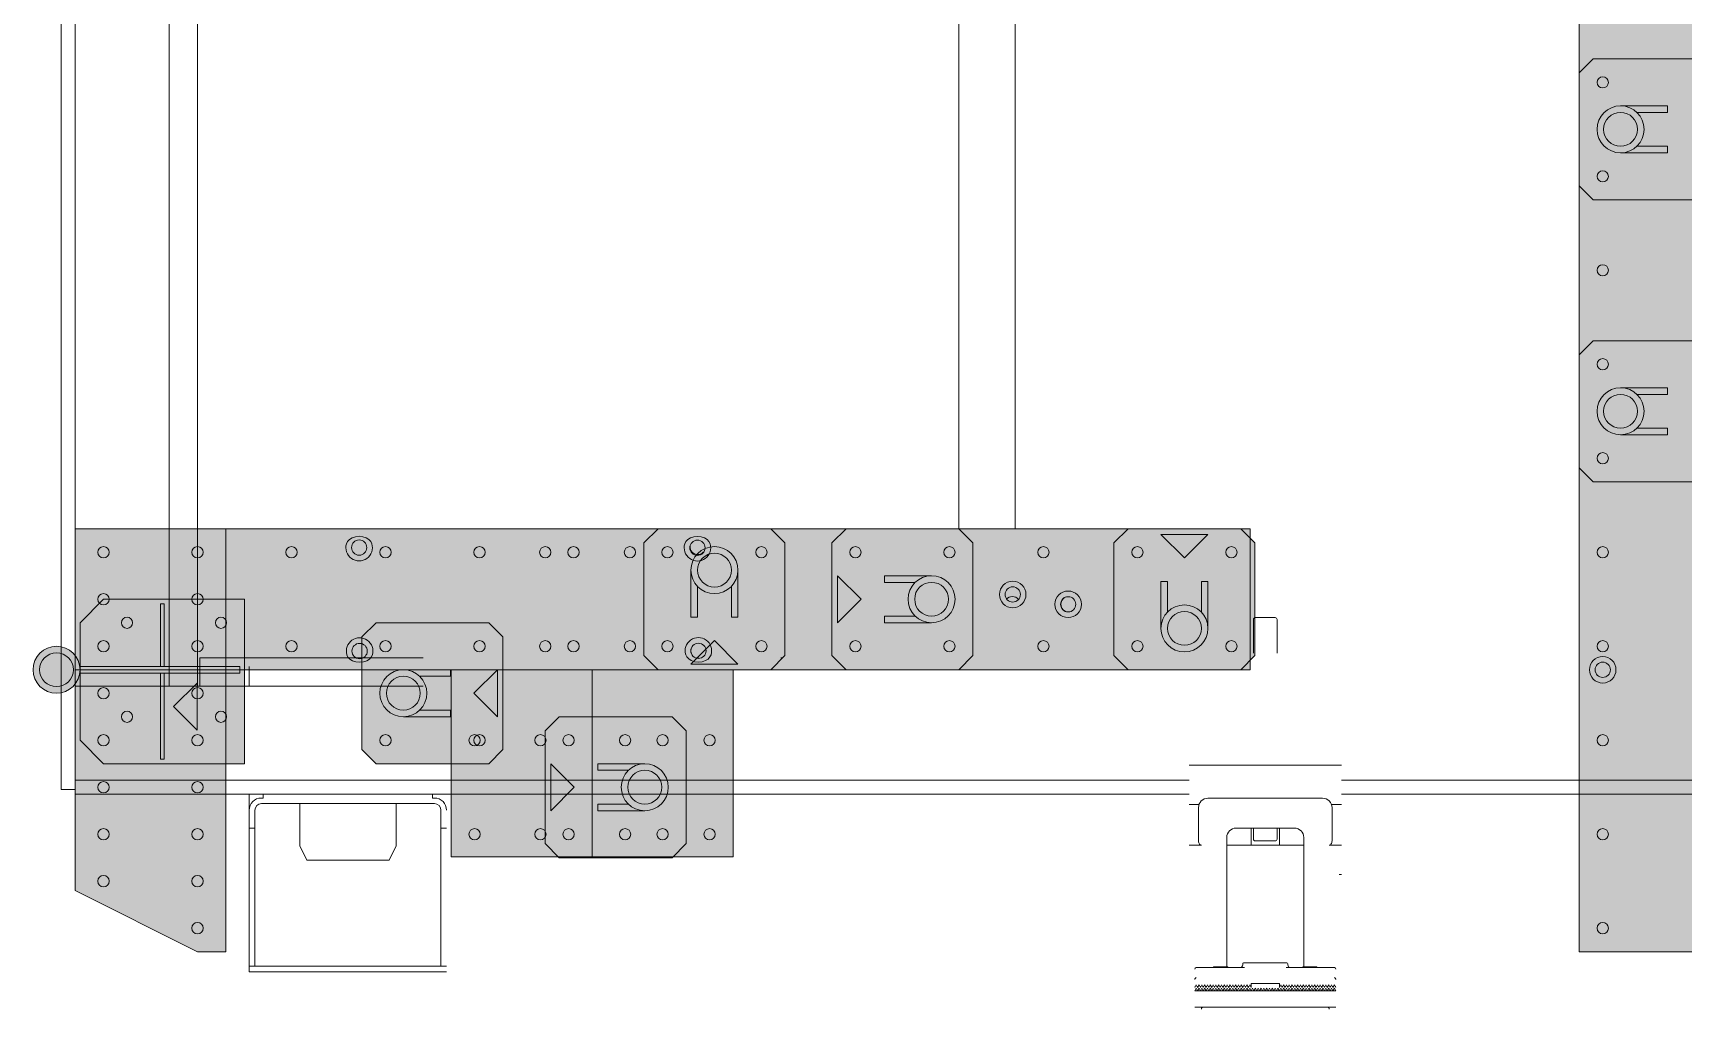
# Model space of a CAD drawing. Header units: metres. Extents: x -13933 to 152404, y -7861 to 21912.
# Drawn here: x 1040.7 to 1216.2, y 3675.3 to 3779.2 of the extents above; entities that cross this region are included whole.
import ezdxf

# ---------------------------------------------------------------- set-up
doc = ezdxf.new("R2010")
doc.units = ezdxf.units.M
doc.header["$LTSCALE"] = 100
doc.header["$MEASUREMENT"] = 0
doc.layers.get('0').update_dxf_attribs({"color": 9, "lineweight": 9})

# ---------------------------------------------------------------- blocks, each defined once
blk = doc.blocks.new('A$C2D9C61D8')
for points in [[(1500.000030143419, 1795.00001822412), (50.00003014341929, 1795.00001822412), (50.00003014341929, 1645.000018223887), (1500.000030143419, 1645.000018223887)], [(700.0000301434192, 1660.000018223887), (700.0000301434192, 1780.00001822412), (685.0000301434193, 1795.00001822412), (565.000030143361, 1795.00001822412), (550.0000301434194, 1780.00001822412), (550.0000301434194, 1660.000018223887), (565.000030143361, 1645.000018223887), (685.0000301434193, 1645.000018223887)], [(850.0000301433029, 1660.000018223887), (850.0000301433029, 1780.00001822412), (865.0000301433611, 1795.00001822412), (985.0000301433611, 1795.00001822412), (1000.000030143303, 1780.00001822412), (1000.000030143303, 1660.000018223887), (985.0000301433611, 1645.000018223887), (865.0000301433611, 1645.000018223887)], [(1185.000030143361, 1150.000018223654), (1065.000030143303, 1150.000018223654), (1050.000030143361, 1165.000018223887), (1050.000030143361, 1285.000018223887), (1065.000030143361, 1300.000018223887), (1185.000030143361, 1300.000018223887), (1200.000030143361, 1285.000018223887), (1200.000030143361, 1165.000018223887)], [(1050.000030143361, 44.85001822398043), (1050.000030143361, 1294.85001822398), (1200.000030143361, 1294.85001822398), (1200.000030143361, 44.85001822398043)], [(1200.000030143361, 985.0000182238872), (1200.000030143361, 865.0000182238872), (1185.000030143361, 850.0000182238872), (1065.000030143303, 850.0000182238872), (1050.000030143361, 865.0000182238872), (1050.000030143361, 985.0000182238872), (1065.000030143303, 1000.000018223887), (1185.000030143361, 1000.000018223887)], [(1065.000030143361, 800.0000182236544), (1185.000030143419, 800.0000182236544), (1200.000030143361, 785.0000182236544), (1200.000030143361, 665.0000182236545), (1185.000030143361, 650.0000182236544), (1065.000030143361, 650.0000182236544), (1050.000030143361, 665.0000182236545), (1050.000030143361, 785.0000182236544)], [(1400.000030143419, 679.8500182237476), (1400.000030143419, 559.8500182237476), (1385.000030143361, 544.8500182237475), (1265.000030143361, 544.8500182237475), (1250.000030143419, 559.8500182237476), (1250.000030143419, 679.8500182237476), (1265.000030143361, 694.8500182237476), (1385.000030143361, 694.8500182237476)], [(1150.000030143303, 365.0000182238873), (1150.000030143303, 485.0000182241201), (1165.000030143303, 500.0000182241201), (1285.000030143361, 500.0000182241201), (1300.000030143303, 485.0000182241201), (1300.000030143303, 365.0000182238873), (1285.000030143361, 350.0000182238873), (1165.000030143303, 350.0000182238873)], [(1050.000030143361, 205.150018224027), (1500.000030143419, 205.150018224027), (1500.000030143419, 175.0000182241201), (1434.925030143407, 44.85001822398043), (1050.000030143361, 44.85001822398043)]]:
    blk.add_hatch(color=256).paths.add_polyline_path(points)
h = blk.add_hatch(color=256)
h.paths.add_polyline_path([(1399.250030143361, 444.8500182237475), (1399.250030143361, 594.8500182239804), (1200.000030143361, 594.8500182239804), (1200.000030143361, 444.8500182237475)])
h.paths.add_polyline_path([(1399.250030143361, 594.8500182239804), (1399.250030143361, 744.8500182237476), (1200.000030143361, 744.8500182237476), (1200.000030143361, 594.8500182239804)])
h = blk.add_hatch(color=256)
h.paths.add_polyline_path([(1125.000030143361, 75.00001822388731), (1125.000030143361, 225.0000182241201), (1300.000030143303, 225.0000182241201), (1300.000030143303, 75.00001822388731), (1275.000030143361, 50.00001822388731), (1150.000030143303, 50.00001822388731)])
edge = h.paths.add_edge_path()
edge.add_arc((1200.000030143361, 25.00001822388731), 25, -270, 90, ccw=False)
for p, q in [((600.0000301434193, 1689.000018223887), (600.0000301434193, 1739.000018223887)), ((600.0000301434193, 1739.000018223887), (607.000030143361, 1739.000018223887)), ((607.000030143361, 1739.000018223887), (607.000030143361, 1706.349369796924)), ((650.000030143361, 1739.000018223887), (643.0000301434193, 1739.000018223887)), ((643.0000301434193, 1739.000018223887), (643.0000301434193, 1706.349369796924)), ((650.000030143361, 1689.000018223887), (650.000030143361, 1739.000018223887)), ((900.0000301433611, 1689.000018223887), (900.0000301433611, 1739.000018223887)), ((900.0000301433611, 1739.000018223887), (907.0000301433611, 1739.000018223887)), ((907.0000301433611, 1739.000018223887), (907.0000301433611, 1706.349369796924)), ((950.0000301433611, 1739.000018223887), (943.0000301433611, 1739.000018223887)), ((943.0000301433611, 1739.000018223887), (943.0000301433611, 1706.349369796924)), ((950.0000301433611, 1689.000018223887), (950.0000301433611, 1739.000018223887)), ((1200.000030143361, 1294.85001822398), (1050.000030143361, 1294.85001822398)), ((1050.000030143361, 44.85001822398043), (1050.000030143361, 1294.85001822398)), ((1200.000030143361, 44.85001822398043), (1200.000030143361, 1294.85001822398)), ((1081.000030143303, 1225.000018223887), (1056.000030143361, 1250.000018223887)), ((1056.000030143361, 1250.000018223887), (1056.000030143361, 1200.000018223887)), ((1156.000030143303, 1250.000018223887), (1106.000030143303, 1250.000018223887)), ((1106.000030143303, 1250.000018223887), (1106.000030143303, 1243.000018223654)), ((1106.000030143303, 1243.000018223654), (1138.65067857044, 1243.000018223654)), ((1081.000030143303, 1225.000018223887), (1056.000030143361, 1200.000018223887)), ((1106.000030143303, 1200.000018223887), (1106.000030143303, 1207.000018223654)), ((1106.000030143303, 1207.000018223654), (1138.65067857044, 1207.000018223654)), ((1156.000030143303, 1200.000018223887), (1106.000030143303, 1200.000018223887)), ((1100.000030143361, 956.0000182238872), (1100.000030143361, 906.0000182238872)), ((1150.000030143303, 956.0000182238872), (1150.000030143303, 906.0000182238872)), ((1107.000030143303, 906.0000182238872), (1107.000030143303, 938.6506666510833)), ((1143.000030143361, 906.0000182238872), (1143.000030143361, 938.6506666510833)), ((1100.000030143361, 906.0000182238872), (1107.000030143303, 906.0000182238872)), ((1150.000030143303, 906.0000182238872), (1143.000030143361, 906.0000182238872)), ((1125.000030143361, 881.0000182238872), (1100.000030143361, 856.0000182238872)), ((1125.000030143361, 881.0000182238872), (1150.000030143303, 856.0000182238872)), ((1100.000030143361, 856.0000182238872), (1150.000030143303, 856.0000182238872)), ((1094.000030143419, 750.0000182236544), (1144.000030143419, 750.0000182236544)), ((1144.000030143419, 743.0000182238872), (1111.349381716282, 743.0000182238872)), ((1144.000030143419, 750.0000182236544), (1144.000030143419, 743.0000182238872)), ((1169.000030143419, 725.0000182236544), (1194.000030143361, 750.0000182236544)), ((1194.000030143361, 700.0000182236544), (1194.000030143361, 750.0000182236544)), ((1169.000030143419, 725.0000182236544), (1194.000030143361, 700.0000182236544)), ((1144.000030143419, 707.0000182236545), (1111.349381716282, 707.0000182236545)), ((1144.000030143419, 700.0000182236544), (1144.000030143419, 707.0000182236545)), ((1187.500030143361, 705.7498429333791), (1187.500030143361, 708.0500182239338)), ((1094.000030143419, 700.0000182236544), (1144.000030143419, 700.0000182236544)), ((1300.000030143361, 650.8500182237476), (1300.000030143361, 600.8500182237476)), ((1350.000030143361, 650.8500182237476), (1350.000030143361, 600.8500182237476)), ((1307.000030143361, 600.8500182237476), (1307.000030143361, 633.5006666509436)), ((1343.000030143361, 600.8500182237476), (1343.000030143361, 633.5006666509436)), ((1300.000030143361, 600.8500182237476), (1307.000030143361, 600.8500182237476)), ((1350.000030143361, 600.8500182237476), (1343.000030143361, 600.8500182237476)), ((1325.000030143419, 575.8500182237476), (1300.000030143361, 550.8500182237476)), ((1325.000030143419, 575.8500182237476), (1350.000030143361, 550.8500182237476)), ((1300.000030143361, 550.8500182237476), (1350.000030143361, 550.8500182237476)), ((1225.000030143303, 469.0000182238873), (1200.000030143361, 494.0000182238873)), ((1250.000030143303, 494.0000182238873), (1200.000030143361, 494.0000182238873)), ((1225.000030143303, 469.0000182238873), (1250.000030143303, 494.0000182238873)), ((1200.000030143361, 394.0000182238873), (1200.000030143361, 444.0000182238873)), ((1200.000030143361, 444.0000182238873), (1207.000030143361, 444.0000182238873)), ((1207.000030143361, 444.0000182238873), (1207.000030143361, 411.3493697969243)), ((1250.000030143303, 444.0000182238873), (1243.000030143361, 444.0000182238873)), ((1243.000030143361, 444.0000182238873), (1243.000030143361, 411.3493697969243)), ((1250.000030143303, 394.0000182238873), (1250.000030143303, 444.0000182238873)), ((1196.500030143361, 220.0000182241201), (1196.500030143361, 50.00001822388731)), ((1196.500030143361, 220.0000182241201), (1203.500030143361, 220.0000182241201)), ((1203.500030143361, 50.00001822388731), (1203.500030143361, 220.0000182241201)), ((1239.250030143361, 149.5000182238873), (1214.250030143303, 174.5000182238873)), ((1264.250030143303, 174.5000182238873), (1214.250030143303, 174.5000182238873)), ((1239.250030143361, 149.5000182238873), (1264.250030143303, 174.5000182238873)), ((1196.500030143361, 139.5000182238873), (1130.000030143361, 139.5000182238873)), ((1130.000030143361, 135.5000182238873), (1130.000030143361, 139.5000182238873)), ((1196.500030143361, 135.5000182238873), (1130.000030143361, 135.5000182238873)), ((1295.000030143361, 139.5000182238873), (1203.500030143361, 139.5000182238873)), ((1295.000030143361, 135.5000182238873), (1203.500030143361, 135.5000182238873)), ((1295.000030143361, 135.5000182238873), (1295.000030143361, 139.5000182238873)), ((1200.000030143361, 44.85001822398043), (1050.000030143361, 44.85001822398043))]:
    blk.add_line(p, q)
for points in [[(1500.000030143419, 1795.00001822412), (50.00003014341929, 1795.00001822412), (50.00003014341929, 1645.000018223887), (1500.000030143419, 1645.000018223887)], [(700.0000301434192, 1660.000018223887), (700.0000301434192, 1780.00001822412), (685.0000301434193, 1795.00001822412), (565.000030143361, 1795.00001822412), (550.0000301434194, 1780.00001822412), (550.0000301434194, 1660.000018223887), (565.000030143361, 1645.000018223887), (685.0000301434193, 1645.000018223887)], [(850.0000301433029, 1660.000018223887), (850.0000301433029, 1780.00001822412), (865.0000301433611, 1795.00001822412), (985.0000301433611, 1795.00001822412), (1000.000030143303, 1780.00001822412), (1000.000030143303, 1660.000018223887), (985.0000301433611, 1645.000018223887), (865.0000301433611, 1645.000018223887)], [(1185.000030143361, 1150.000018223654), (1065.000030143303, 1150.000018223654), (1050.000030143361, 1165.000018223887), (1050.000030143361, 1285.000018223887), (1065.000030143361, 1300.000018223887), (1185.000030143361, 1300.000018223887), (1200.000030143361, 1285.000018223887), (1200.000030143361, 1165.000018223887)], [(1050.000030143361, 44.85001822398043), (1050.000030143361, 1294.85001822398), (1200.000030143361, 1294.85001822398), (1200.000030143361, 44.85001822398043)], [(1200.000030143361, 985.0000182238872), (1200.000030143361, 865.0000182238872), (1185.000030143361, 850.0000182238872), (1065.000030143303, 850.0000182238872), (1050.000030143361, 865.0000182238872), (1050.000030143361, 985.0000182238872), (1065.000030143303, 1000.000018223887), (1185.000030143361, 1000.000018223887)], [(1065.000030143361, 800.0000182236544), (1185.000030143419, 800.0000182236544), (1200.000030143361, 785.0000182236544), (1200.000030143361, 665.0000182236545), (1185.000030143361, 650.0000182236544), (1065.000030143361, 650.0000182236544), (1050.000030143361, 665.0000182236545), (1050.000030143361, 785.0000182236544)], [(1399.250030143361, 594.8500182239804), (1399.250030143361, 744.8500182237476), (1200.000030143361, 744.8500182237476), (1200.000030143361, 594.8500182239804)], [(1400.000030143419, 679.8500182237476), (1400.000030143419, 559.8500182237476), (1385.000030143361, 544.8500182237475), (1265.000030143361, 544.8500182237475), (1250.000030143419, 559.8500182237476), (1250.000030143419, 679.8500182237476), (1265.000030143361, 694.8500182237476), (1385.000030143361, 694.8500182237476)], [(1399.250030143361, 444.8500182237475), (1399.250030143361, 594.8500182239804), (1200.000030143361, 594.8500182239804), (1200.000030143361, 444.8500182237475)], [(1150.000030143303, 365.0000182238873), (1150.000030143303, 485.0000182241201), (1165.000030143303, 500.0000182241201), (1285.000030143361, 500.0000182241201), (1300.000030143303, 485.0000182241201), (1300.000030143303, 365.0000182238873), (1285.000030143361, 350.0000182238873), (1165.000030143303, 350.0000182238873)], [(1125.000030143361, 75.00001822388731), (1125.000030143361, 225.0000182241201), (1300.000030143303, 225.0000182241201), (1300.000030143303, 75.00001822388731), (1275.000030143361, 50.00001822388731), (1150.000030143303, 50.00001822388731)], [(1050.000030143361, 205.150018224027), (1500.000030143419, 205.150018224027), (1500.000030143419, 175.0000182241201), (1434.925030143407, 44.85001822398043), (1050.000030143361, 44.85001822398043)]]:
    blk.add_lwpolyline(points, close=True)
for points in [[(1066.000030143361, 720.3861453554127), (1063.594194859674, 719.1789711937307), (1061.472264089912, 717.1612854893318), (1059.74527492153, 714.374396586325), (1058.576939467049, 710.9206170593387), (1058.13920028269, 706.9000182240269)], [(1191.924672176479, 707.9000182240269), (1191.496725927514, 711.8781331218778), (1190.314999382303, 715.3857532890979), (1188.578288218588, 718.1835859781131), (1186.429078487912, 720.215956924716), (1184.000030143361, 721.4168826900423)], [(1058.13920028269, 706.9000182240269), (1058.560901512916, 702.9521937612443), (1059.727584044041, 699.4634385348762), (1061.447329535091, 696.6697204974478), (1063.574913004762, 694.6348047505597), (1066.000030143361, 693.4138910926413)], [(1184.000030143361, 694.383153757546), (1186.413771870721, 695.5733266216703), (1188.552859895863, 697.5851617245934), (1190.29620210611, 700.3744450772646), (1191.480264769576, 703.847764285514), (1191.924672176479, 707.9000182240269)], [(1066.000030143361, 360.5468121252489), (1063.552323771117, 359.3554906661157), (1061.395203638938, 357.334753657924), (1059.641957899846, 354.5327216072474), (1058.456053620146, 351.0532439153176), (1058.01182221435, 347.0000182241201)], [(1192.051558607956, 347.5000182238873), (1191.616568066587, 351.5134586940985), (1190.41633149836, 355.0469672603067), (1188.653502137633, 357.8582359491847), (1186.468850790348, 359.8926467858255), (1184.000030143361, 361.0759390031453)], [(1058.01182221435, 347.0000182241201), (1058.44047666993, 343.0169588609133), (1059.62552051217, 339.5021335920318), (1061.371314643358, 336.6946078974288), (1063.534193706058, 334.6572042121552), (1066.000030143361, 333.4532243227586)], [(1184.000030143361, 333.9240974448622), (1186.454604120168, 335.0975857267622), (1188.629214990884, 337.1122655416839), (1190.398897556821, 339.9164379974827), (1191.600547375914, 343.4149520704523), (1192.051558607956, 347.5000182238873)]]:
    blk.add_lwpolyline(points)
for centre, radius in [((625.0000301434193, 1689.000018223887), 25), ((625.0000301434193, 1689.000018223887), 18), ((925.0000301433028, 1689.000018223887), 25), ((925.0000301433028, 1689.000018223887), 18), ((575.000030143361, 1670.000018223887), 6), ((575.000030143361, 1670.000018223887), 6.000000000000003), ((675.0000301434193, 1670.000018223887), 6), ((675.0000301434193, 1670.000018223887), 6.000000000000003), ((775.0000301434192, 1670.000018223887), 6), ((875.0000301433611, 1670.000018223887), 6), ((875.0000301433611, 1670.000018223887), 6.000000000000003), ((975.0000301433611, 1670.000018223887), 6), ((975.0000301433611, 1670.000018223887), 6.000000000000003), ((1075.000030143419, 1670.000018223887), 6), ((1175.000030143419, 1670.000018223887), 6), ((1200.000030143361, 1670.000018223887), 14.125), ((1200.000030143361, 1670.000018223887), 8.125), ((1275.000030143361, 1670.000018223887), 6), ((1375.000030143361, 1670.000018223887), 6), ((1475.000030143419, 1670.000018223887), 6), ((1075.000030143303, 1275.000018223887), 6), ((1075.000030143303, 1275.000018223887), 6), ((1175.000030143361, 1275.000018223887), 6), ((1175.000030143361, 1275.000018223887), 6.000000000000003), ((1156.000030143303, 1225.000018223887), 25), ((1156.000030143303, 1225.000018223887), 18), ((1075.000030143303, 1175.00001822412), 6), ((1075.000030143303, 1175.000018223887), 6), ((1175.000030143361, 1175.00001822412), 6), ((1175.000030143361, 1175.000018223887), 6.000000000000003), ((1130.400030143326, 1101.300018224167), 14.125), ((1130.400030143326, 1101.300018224167), 8.125), ((1075.000030143303, 1075.000018223887), 6), ((1175.000030143361, 1075.000018223887), 6), ((1119.900030143326, 1042.300018224167), 14.125), ((1119.900030143326, 1042.300018224167), 8.125), ((1075.000030143303, 975.0000182238872), 6), ((1075.000030143303, 975.0000182238872), 6.000000000000003), ((1125.000030143361, 956.0000182238872), 25), ((1125.000030143361, 956.0000182238872), 18), ((1175.000030143361, 975.0000182238872), 6), ((1175.000030143361, 975.0000182238872), 6.000000000000003), ((1075.000030143303, 875.0000182241201), 6), ((1075.000030143303, 875.0000182238872), 6), ((1175.000030143361, 875.0000182241201), 6), ((1175.000030143361, 875.0000182238872), 6), ((1075.000030143303, 775.0000182238872), 6), ((1075.000030143419, 775.0000182236544), 6.000000000000003), ((1175.000030143361, 775.0000182238872), 6), ((1175.000030143419, 775.0000182236544), 6), ((1094.000030143419, 725.0000182236544), 25), ((1094.000030143419, 725.0000182236544), 18), ((1275.000030143361, 719.8500182237476), 6), ((1375.000030143361, 719.8500182237476), 6), ((1070.200030143372, 706.9000182240269), 8.125), ((1179.900030143326, 707.9000182240269), 8.125), ((1075.000030143303, 675.0000182238873), 6), ((1075.000030143419, 675.0000182236544), 6.000000000000003), ((1175.000030143361, 675.0000182238873), 6), ((1175.000030143419, 675.0000182236544), 6), ((1275.000030143361, 669.8500182239804), 6), ((1275.000030143361, 669.8500182237475), 6.000000000000003), ((1325.000030143419, 650.8500182237476), 25), ((1325.000030143419, 650.8500182237476), 18), ((1375.000030143361, 669.8500182239804), 6), ((1375.000030143361, 669.8500182237475), 6.000000000000003), ((1075.000030143303, 635.0000182238873), 6), ((1175.000030143361, 635.0000182238873), 6), ((1275.000030143361, 629.8500182239804), 6), ((1375.000030143361, 629.8500182239804), 6), ((1075.000030143303, 575.0000182238873), 6), ((1175.000030143361, 575.0000182238873), 6), ((1275.000030143361, 569.8500182239804), 6), ((1275.000030143361, 569.8500182237475), 6), ((1375.000030143361, 569.8500182239804), 6), ((1375.000030143361, 569.8500182237475), 6), ((1075.000030143303, 545.0000182241201), 6), ((1175.000030143361, 545.0000182241201), 6), ((1275.000030143361, 539.8500182239804), 6), ((1375.000030143361, 539.8500182239804), 6), ((1075.000030143303, 475.0000182241201), 6), ((1175.000030143361, 475.0000182241201), 6), ((1175.000030143361, 475.0000182241201), 6), ((1275.000030143361, 475.0000182241201), 6), ((1275.000030143361, 469.8500182239804), 6), ((1375.000030143361, 469.8500182239804), 6), ((1225.000030143303, 394.0000182238873), 25), ((1225.000030143303, 394.0000182238873), 18), ((1075.000030143303, 375.0000182238873), 6), ((1175.000030143361, 375.0000182238873), 6), ((1175.000030143361, 375.0000182238873), 6.000000000000003), ((1275.000030143361, 375.0000182238873), 6.000000000000003), ((1070.000030143303, 347.0000182241201), 8.125), ((1180.100030143337, 347.5000182238873), 8.125), ((1075.000030143303, 275.0000182238873), 6), ((1175.000030143361, 275.0000182238873), 6), ((1150.000030143303, 200.0000182241201), 6.000000000000003), ((1250.000030143303, 200.0000182241201), 6.000000000000003), ((1075.000030143303, 175.0000182241201), 6), ((1075.000030143419, 175.0000182241201), 6), ((1125.000030143361, 175.0000182241201), 6), ((1175.000030143419, 175.0000182241201), 6), ((1175.000030143361, 175.0000182241201), 6), ((1175.000030143361, 175.0000182241201), 6.000000000000003), ((1225.000030143361, 175.0000182241201), 6), ((1275.000030143419, 175.0000182241201), 6), ((1275.000030143361, 175.0000182241201), 6.000000000000003), ((1325.000030143419, 175.0000182241201), 6), ((1375.000030143361, 175.0000182241201), 6), ((1425.000030143419, 175.0000182241201), 6), ((1475.000030143419, 175.0000182241201), 6), ((1150.000030143303, 100.0000182238873), 6), ((1250.000030143303, 100.0000182238873), 6), ((1075.000030143419, 75.00001822388731), 6), ((1075.000030143303, 75.00001822388731), 6), ((1125.000030143361, 75.00001822388731), 6), ((1175.000030143419, 75.00001822388731), 6), ((1175.000030143361, 75.00001822388731), 6), ((1175.000030143361, 75.00001822388731), 6), ((1225.000030143361, 75.00001822388731), 6), ((1275.000030143419, 75.00001822388731), 6), ((1275.000030143361, 75.00001822388731), 6), ((1325.000030143419, 75.00001822388731), 6), ((1375.000030143361, 75.00001822388731), 6), ((1425.000030143419, 75.00001822388731), 6), ((1200.000030143361, 25.00001822388731), 25), ((1200.000030143361, 25.00001822388731), 18)]:
    blk.add_circle(centre, radius)
for centre, radius, start, end in [((1130.400030143326, 1101.750018223887), 8.124999999999991, 180, 0), ((1130.200030143314, 1041.950018224073), 8.124999999999991, 128.5698156218389, 231.4285714326967), ((1070.200030143372, 706.9000182240269), 14.12499999999998, 252.7017847911661, 107.2982152088339), ((1179.900030143326, 707.9000182240269), 14.12499999999998, 73.12614900898554, 286.8738509910145), ((1069.400030143326, 707.1500182237941), 8.124999999999991, 259.4102817077338, 51.42857143269668), ((1179.900030143326, 708.0500182239338), 8.124999999999991, 231.3685906491826, 308.4410916165504), ((1070.000030143303, 347.0000182241201), 14.12499999999998, 253.5495619747515, 106.4504380252484), ((1180.100030143337, 347.5000182238873), 14.12499999999998, 73.97205301066731, 286.0279469893326)]:
    blk.add_arc(centre, radius, start, end)
blk = doc.blocks.new('p-mekanik_cellette')
for p, q in [((436.5000000004947, 7.249999999978173), (436.5000000004947, 117.7499999999199)), ((435.0000000004947, 8.249999999978172), (435.0000000004947, 116.7499999999199)), ((422.0000000004947, 18.24999999993451), (422.0000000004947, 106.7499999999199)), ((425.0000000004948, 18.24999999993451), (425.0000000004948, 106.7499999999199)), ((335.0000000004948, 34.94999999996071), (335.0000000004948, 90.04999999993743)), ((341.0000000004948, 34.94999999996071), (341.0000000004948, 90.04999999993743)), ((307.1500000005763, 21.74999999994907), (307.1500000005763, 25.34999999996944)), ((309.4500000004773, 25.54999999998108), (307.3500000005006, 25.54999999998108)), ((309.6500000005763, 21.74999999994907), (309.6500000005763, 25.34999999996944)), ((359.9400175295887, 21.24999999993452), (359.7100000004866, 21.24999999993452)), ((421.7500000004947, 21.24999999993452), (398.0000000004947, 21.24999999993452)), ((421.7500000004947, 18.24999999993451), (421.7500000004947, 21.24999999993452)), ((416.5000000004948, 18.24999999993451), (416.5000000004948, 20.34999999995489)), ((398.0000000004947, 18.24999999993451), (435.0000000004947, 18.24999999993451)), ((300.3000000004831, 9.849999999940335), (316.5000000004948, 9.849999999940335)), ((300.3000000004831, 8.249999999978172), (136.0000000005529, 8.249999999978172)), ((435.0000000004947, 8.249999999978172), (316.5000000004948, 8.249999999978172)), ((435.0000000004947, 6.749999999978173), (435.0000000004947, 7.249999999978173)), ((435.0000000004947, 7.249999999978173), (436.5000000004947, 7.249999999978173)), ((300.3000000004831, 6.749999999978173), (136.0000000005529, 6.749999999978173)), ((301.3528880123631, 5.649999999972351), (300.3000000004831, 5.649999999972351)), ((301.3000000004831, 5.329096771536569), (301.3000000004831, 1.80919713028561)), ((314.500000000553, 6.329096771536569), (302.3000000004831, 6.329096771536569)), ((316.5000000004948, 5.649999999972351), (315.4471119885857, 5.649999999972351)), ((315.5000000004948, 5.329096771536569), (315.5000000004948, 1.80919713028561)), ((435.0000000004947, 6.749999999978173), (316.5000000004948, 6.749999999978173)), ((396.8000000004831, 6.349999999954889), (397.0000000004948, 6.349999999954889)), ((415.2000000004773, 5.749999999978173), (396.8000000004831, 5.749999999978173)), ((397.0000000004948, 6.749999999978173), (397.0000000004948, 6.349999999954889)), ((400.8741669755545, 5.749999999978173), (400.8741669755545, 1.249999999978172)), ((411.1258330253767, 5.749999999978173), (411.1258330253767, 1.249999999978172)), ((415.0000000004947, 6.349999999954889), (415.0000000004947, 6.749999999978173)), ((415.0000000004947, 6.349999999954889), (415.2000000004773, 6.349999999954889)), ((416.5000000004948, -12.15000000003056), (416.5000000004948, 6.749999999978173)), ((396.1000000005006, -11.55000000003929), (396.1000000005006, 5.049999999981083)), ((415.9000000004889, -11.55000000003929), (415.9000000004889, 5.049999999981083)), ((304.3000000004831, -11.60000000002765), (304.3000000004831, 2.149999999972351)), ((305.3000000004831, 3.149999999972351), (311.5000000004948, 3.149999999972351)), ((306.9000000005762, 1.349999999940337), (306.9000000005762, 3.149999999972351)), ((307.1500000005763, 1.979794385253626), (307.1500000005763, 3.149999999972351)), ((309.4500000004773, 1.779794385212881), (307.3500000005006, 1.779794385212881)), ((309.6500000005763, 1.979794385253626), (309.6500000005763, 3.149999999972351)), ((309.900000000489, 1.349999999940337), (309.900000000489, 3.149999999972351)), ((312.500000000553, 2.149999999972351), (312.500000000553, -11.60000000002765)), ((395.5000000004948, 3.149999999972351), (396.1000000005006, 3.149999999972351)), ((415.9000000004889, 3.149999999972351), (416.5000000004948, 3.149999999972351)), ((301.6000000005006, 1.329096771551121), (300.3000000004831, 1.329096771551121)), ((304.3000000004831, 1.349999999940337), (312.500000000553, 1.349999999940337)), ((316.5000000004948, 1.329096771551121), (315.2000000005646, 1.329096771551121)), ((401.6241669755545, -0.2500000000218279), (400.8741669755545, 1.249999999978172)), ((410.3758330254931, -0.2500000000218279), (411.1258330253767, 1.249999999978172)), ((401.6241669755545, -0.2500000000218279), (410.3758330254931, -0.2500000000218279)), ((300.5500000004831, -1.80000000003929), (300.3000000004831, -1.80000000003929)), ((306.1803591555799, -11.70000000001891), (301.0500000004831, -11.70000000001891)), ((304.4000000005762, -11.60000000002765), (302.9000000005762, -11.60000000002765)), ((302.9000000005762, -11.60000000002765), (302.9000000005762, -11.70000000001891)), ((303.4000000005763, -11.70000000001891), (303.4000000005763, -11.60000000002765)), ((303.9000000005763, -11.70000000001891), (303.9000000005763, -11.60000000002765)), ((304.4000000005762, -11.70000000001891), (304.4000000005762, -11.60000000002765)), ((306.000000000553, -11.30000000002474), (306.000000000553, -11.40000000000145)), ((310.7000000005646, -11.20000000001891), (306.1000000005006, -11.20000000001891)), ((306.1803888825525, -11.70000000038271), (306.1803591555799, -11.70000000001891)), ((310.6196408454853, -11.70000000001891), (310.6196094361949, -11.70000000044092)), ((315.7500000004948, -11.70000000001891), (310.6196408454853, -11.70000000001891)), ((310.8000000004831, -11.30000000002474), (310.8000000004831, -11.40000000000145)), ((312.4000000005763, -11.70000000001891), (312.4000000005763, -11.60000000002765)), ((312.4000000005763, -11.60000000002765), (313.9000000005763, -11.60000000002765)), ((312.9000000005762, -11.70000000001891), (312.9000000005762, -11.60000000002765)), ((313.4000000004889, -11.70000000001891), (313.4000000004889, -11.60000000002765)), ((313.9000000005763, -11.60000000002765), (313.9000000005763, -11.70000000001891)), ((395.5000000004948, -11.55000000003929), (416.5000000004948, -11.55000000003929)), ((395.5000000004948, -12.15000000003056), (416.5000000004948, -12.15000000003056)), ((301.0500000004831, -13.54019237886677), (300.9000000005763, -13.80000000003929)), ((300.9498917576857, -13.71358494167361), (300.9000000005763, -13.71358494167361)), ((300.9000014349876, -14.15980700004002), (301.0500010763935, -13.90000000003056)), ((301.0500000004831, -13.54019237886677), (301.2000000005646, -13.80000000003929)), ((301.2000007177994, -14.15980700004002), (301.0500010763935, -13.90000000003056)), ((301.2498917576742, -13.71358494167361), (301.1501082432515, -13.71358494167361)), ((301.3500000005006, -13.54019237886677), (301.2000000005646, -13.80000000003929)), ((301.200001434976, -14.15980700004002), (301.3500010763819, -13.90000000003056)), ((301.3500000005006, -13.54019237886677), (301.5000000004948, -13.80000000003929)), ((301.5000007176714, -14.15980700004002), (301.3500010763819, -13.90000000003056)), ((301.5498917577788, -13.71358494167361), (301.4501082432689, -13.71358494167361)), ((301.650000000489, -13.54019237886677), (301.5000000004948, -13.80000000003929)), ((301.5000007176714, -14.15980700004002), (301.6500003591645, -13.90000000003056)), ((301.650000000489, -13.54019237886677), (301.8000000004831, -13.80000000003929)), ((301.8000000004831, -14.15980700004002), (301.6500003591645, -13.90000000003056)), ((301.8498917577963, -13.71358494167361), (301.7501082432573, -13.71358494167361)), ((301.9500000004773, -13.54019237886677), (301.8000000004831, -13.80000000003929)), ((301.8000007178053, -14.15980700004002), (301.9500003590947, -13.90000000003056)), ((301.9500000004773, -13.54019237886677), (302.1000000005006, -13.80000000003929)), ((302.1000000005006, -14.15980700004002), (301.9500003590947, -13.90000000003056)), ((302.1498917577846, -13.71358494167361), (302.0501082432748, -13.71358494167361)), ((302.2500000004948, -13.54019237886677), (302.1000000005006, -13.80000000003929)), ((302.1000007177936, -14.15980700004002), (302.2500003590831, -13.90000000003056)), ((302.2500000004948, -13.54019237886677), (302.4000000004889, -13.80000000003929)), ((302.4000000004889, -14.15980700004002), (302.2500003590831, -13.90000000003056)), ((302.4498917578021, -13.71358494167361), (302.3501082432632, -13.71358494167361)), ((302.5500000004831, -13.54019237886677), (302.4000000004889, -13.80000000003929)), ((302.400000717782, -14.15980700004002), (302.5500003590714, -13.90000000003056)), ((302.5500000004831, -13.54019237886677), (302.7000000004773, -13.80000000003929)), ((302.7000000004773, -14.15980700004002), (302.5500003590714, -13.90000000003056)), ((302.7498917577905, -13.71358494167361), (302.6501082432515, -13.71358494167361)), ((302.8500000005006, -13.54019237886677), (302.7000000004773, -13.80000000003929)), ((302.7000007177994, -14.15980700004002), (302.8500003591471, -13.90000000003056)), ((302.8500000005006, -13.54019237886677), (303.0000000004948, -13.80000000003929)), ((303.0000000004948, -14.15980700004002), (302.8500003591471, -13.90000000003056)), ((303.0498917577788, -13.71358494167361), (302.9501082432689, -13.71358494167361)), ((303.1500000005763, -13.54019237886677), (303.0000000004948, -13.80000000003929)), ((303.0000007177878, -14.15980700004002), (303.1500003590772, -13.90000000003056)), ((303.1500000005763, -13.54019237886677), (303.3000000004831, -13.80000000003929)), ((303.3000000004831, -14.15980700004002), (303.1500003590772, -13.90000000003056)), ((303.3498917577963, -13.71358494167361), (303.2501082432573, -13.71358494167361)), ((303.4500000005646, -13.54019237886677), (303.3000000004831, -13.80000000003929)), ((303.3000007178052, -14.15980700004002), (303.4500003591529, -13.90000000003056)), ((303.4500000005646, -13.54019237886677), (303.6000000005006, -13.80000000003929)), ((303.6000000005006, -14.15980700004002), (303.4500003591529, -13.90000000003056)), ((303.6498917577846, -13.71358494167361), (303.5501082432747, -13.71358494167361)), ((303.7500000004948, -13.54019237886677), (303.6000000005006, -13.80000000003929)), ((303.6000007177936, -14.15980700004002), (303.7500003591704, -13.90000000003056)), ((303.7500000004948, -13.54019237886677), (303.9000000005763, -13.80000000003929)), ((303.9000000005763, -14.15980700004002), (303.7500003591704, -13.90000000003056)), ((303.9498917578021, -13.71358494167361), (303.8501082432632, -13.71358494167361)), ((304.0500000004831, -13.54019237886677), (303.9000000005763, -13.80000000003929)), ((303.9000007177819, -14.15980700004002), (304.0500003590714, -13.90000000003056)), ((304.0500000004831, -13.54019237886677), (304.2000000005646, -13.80000000003929)), ((304.2000000005646, -14.15980700004002), (304.0500003590714, -13.90000000003056)), ((304.2498917577905, -13.71358494167361), (304.1501082432514, -13.71358494167361)), ((304.3500000005006, -13.54019237886677), (304.2000000005646, -13.80000000003929)), ((304.2000007177994, -14.15980700004002), (304.3500003591471, -13.90000000003056)), ((304.3500000005006, -13.54019237886677), (304.5000000004947, -13.80000000003929)), ((304.5000000004947, -14.15980700004002), (304.3500003591471, -13.90000000003056)), ((304.5498917576624, -13.71358494167361), (304.4501082433853, -13.71358494167361)), ((304.6500000005762, -13.54019237886677), (304.5000000004947, -13.80000000003929)), ((304.5000007177878, -14.15980700004002), (304.6500003590772, -13.90000000003056)), ((304.6500000005762, -13.54019237886677), (304.8000000004831, -13.80000000003929)), ((304.8000000004831, -14.15980700004002), (304.6500003590772, -13.90000000003056)), ((304.8498917577963, -13.71358494167361), (304.7501082432573, -13.71358494167361)), ((304.9500000004773, -13.54019237886677), (304.8000000004831, -13.80000000003929)), ((304.8000007176888, -14.15980700004002), (304.9500003591529, -13.90000000003056)), ((304.9500000004773, -13.54019237886677), (305.1000000005006, -13.80000000003929)), ((305.1000000005006, -14.15980700004002), (304.9500003591529, -13.90000000003056)), ((305.1498917577847, -13.71358494167361), (305.0501082432747, -13.71358494167361)), ((305.2500000004948, -13.54019237886677), (305.1000000005006, -13.80000000003929)), ((305.1000007177936, -14.15980700004002), (305.2500003591704, -13.90000000003056)), ((305.2500000004948, -13.54019237886677), (305.4000000005763, -13.80000000003929)), ((305.4000000005763, -14.15980700004002), (305.2500003591704, -13.90000000003056)), ((305.4498917578021, -13.71358494167361), (305.3501082432632, -13.71358494167361)), ((305.5500000004831, -13.54019237886677), (305.4000000005763, -13.80000000003929)), ((305.4000007177819, -14.15980700004002), (305.5500003591587, -13.90000000003056)), ((305.5500000004831, -13.54019237886677), (305.7000000005646, -13.80000000003929)), ((305.7000000005646, -14.15980700004002), (305.5500003591587, -13.90000000003056)), ((305.7498917576742, -13.71358494167361), (305.6501082432514, -13.71358494167361)), ((305.8500000005006, -13.54019237886677), (305.7000000005646, -13.80000000003929)), ((305.7000007177994, -14.15980700004002), (305.8500003590889, -13.90000000003056)), ((305.8500000005006, -13.54019237886677), (306.000000000553, -13.80000000003929)), ((306.000000000553, -14.15980700004002), (305.8500003590889, -13.90000000003056)), ((306.0498917577788, -13.71358494167361), (305.9501082432689, -13.71358494167361)), ((306.1500000005763, -13.54019237886677), (306.000000000553, -13.80000000003929)), ((306.0000007177878, -14.15980700004002), (306.1500003590773, -13.90000000003056)), ((306.1500000005763, -13.54019237886677), (306.3000000004831, -13.80000000003929)), ((306.3000000004831, -14.15980700004002), (306.1500003590773, -13.90000000003056)), ((306.3498917577963, -13.71358494167361), (306.2501082432573, -13.71358494167361)), ((306.4500000005646, -13.54019237886677), (306.3000000004831, -13.80000000003929)), ((306.3000007178052, -14.15980700004002), (306.4500003591529, -13.90000000003056)), ((306.4500000005646, -13.54019237886677), (306.6000000005006, -13.80000000003929)), ((306.6000000005006, -14.15980700004002), (306.4500003591529, -13.90000000003056)), ((306.6498917577846, -13.71358494167361), (306.5501082432747, -13.71358494167361)), ((306.7500000004948, -13.54019237886677), (306.6000000005006, -13.80000000003929)), ((306.6000007177936, -14.15980700004002), (306.7500003591704, -13.90000000003056)), ((306.7500000004948, -13.54019237886677), (306.9000000005762, -13.80000000003929)), ((306.9000000005762, -14.15980700004002), (306.7500003591704, -13.90000000003056)), ((306.9000000005762, -13.71358494167361), (306.8501082432632, -13.71358494167361)), ((306.9000000005762, -13.40000000000145), (306.9000000005762, -13.80000000003929)), ((306.9000000005762, -13.40000000000145), (309.900000000489, -13.40000000000145)), ((306.900000717782, -14.15980700004002), (307.0500003590714, -13.90000000003056)), ((307.2000000004773, -14.15980700004002), (307.0500003590714, -13.90000000003056)), ((307.2000007177994, -14.15980700004002), (307.3500003591471, -13.90000000003056)), ((307.5000000004948, -14.15980700004002), (307.3500003591471, -13.90000000003056)), ((307.5000007177878, -14.15980700004002), (307.6500003590772, -13.90000000003056)), ((307.8000000004831, -14.15980700004002), (307.6500003590772, -13.90000000003056)), ((307.8000007178052, -14.15980700004002), (307.9500003591529, -13.90000000003056)), ((308.1000000005006, -14.15980700004002), (307.9500003591529, -13.90000000003056)), ((308.1000007177936, -14.15980700004002), (308.2500003591704, -13.90000000003056)), ((308.4000000005763, -14.15980700004002), (308.2500003591704, -13.90000000003056)), ((308.400000717782, -14.15980700004002), (308.5500003591587, -13.90000000003056)), ((308.7000000005646, -14.15980700004002), (308.5500003591587, -13.90000000003056)), ((308.7000007177994, -14.15980700004002), (308.8500003591471, -13.90000000003056)), ((309.0000000004948, -14.15980700004002), (308.8500003591471, -13.90000000003056)), ((309.0000007177878, -14.15980700004002), (309.1500003591646, -13.90000000003056)), ((309.3000000004831, -14.15980700004002), (309.1500003591646, -13.90000000003056)), ((309.3000007178052, -14.15980700004002), (309.4500003591529, -13.90000000003056)), ((309.6000000005588, -14.15980700004002), (309.4500003591529, -13.90000000003056)), ((309.6000007177936, -14.15980700004002), (309.7500003590831, -13.90000000003056)), ((309.900000000489, -14.15980700004002), (309.7500003590831, -13.90000000003056)), ((309.900000000489, -13.40000000000145), (309.900000000489, -13.80000000003929)), ((310.0500000004831, -13.54019237886677), (309.900000000489, -13.80000000003929)), ((309.9498917578021, -13.71358494167361), (309.900000000489, -13.71358494167361)), ((309.9000007177819, -14.15980700004002), (310.0500003590714, -13.90000000003056)), ((310.0500000004831, -13.54019237886677), (310.2000000004773, -13.80000000003929)), ((310.2000000004773, -14.15980700004002), (310.0500003590714, -13.90000000003056)), ((310.2498917576742, -13.71358494167361), (310.1501082432514, -13.71358494167361)), ((310.3500000005006, -13.54019237886677), (310.2000000004773, -13.80000000003929)), ((310.2000007177994, -14.15980700004002), (310.3500003590889, -13.90000000003056)), ((310.3500000005006, -13.54019237886677), (310.5000000004948, -13.80000000003929)), ((310.5000000004948, -14.15980700004002), (310.3500003590889, -13.90000000003056)), ((310.5498917577788, -13.71358494167361), (310.4501082432689, -13.71358494167361)), ((310.6500000005762, -13.54019237886677), (310.5000000004948, -13.80000000003929)), ((310.5000007177878, -14.15980700004002), (310.6500003590773, -13.90000000003056)), ((310.6500000005762, -13.54019237886677), (310.8000000004831, -13.80000000003929)), ((310.8000000004831, -14.15980700004002), (310.6500003590773, -13.90000000003056)), ((310.8498917577963, -13.71358494167361), (310.7501082432573, -13.71358494167361)), ((310.9500000005646, -13.54019237886677), (310.8000000004831, -13.80000000003929)), ((310.8000007178052, -14.15980700004002), (310.9500003591529, -13.90000000003056)), ((310.9500000005646, -13.54019237886677), (311.1000000005006, -13.80000000003929)), ((311.1000000005006, -14.15980700004002), (310.9500003591529, -13.90000000003056)), ((311.1498917577847, -13.71358494167361), (311.0501082432747, -13.71358494167361)), ((311.2500000004948, -13.54019237886677), (311.1000000005006, -13.80000000003929)), ((311.1000007177936, -14.15980700004002), (311.2500003591704, -13.90000000003056)), ((311.2500000004948, -13.54019237886677), (311.4000000005763, -13.80000000003929)), ((311.4000000005763, -14.15980700004002), (311.2500003591704, -13.90000000003056)), ((311.4498917578021, -13.71358494167361), (311.3501082432632, -13.71358494167361)), ((311.5500000004831, -13.54019237886677), (311.4000000005763, -13.80000000003929)), ((311.4000007177819, -14.15980700004002), (311.5500003590714, -13.90000000003056)), ((311.5500000004831, -13.54019237886677), (311.7000000005646, -13.80000000003929)), ((311.7000000005646, -14.15980700004002), (311.5500003590714, -13.90000000003056)), ((311.7498917577905, -13.71358494167361), (311.6501082432515, -13.71358494167361)), ((311.8500000005588, -13.54019237886677), (311.7000000005646, -13.80000000003929)), ((311.7000007177994, -14.15980700004002), (311.8500003590889, -13.90000000003056)), ((311.8500000005588, -13.54019237886677), (312.0000000004948, -13.80000000003929)), ((312.0000000004948, -14.15980700004002), (311.8500003590889, -13.90000000003056)), ((312.0498917576624, -13.71358494167361), (311.9501082433853, -13.71358494167361)), ((312.1500000005763, -13.54019237886677), (312.0000000004948, -13.80000000003929)), ((312.0000007177878, -14.15980700004002), (312.1500003591645, -13.90000000003056)), ((312.1500000005763, -13.54019237886677), (312.3000000004831, -13.80000000003929)), ((312.3000000004831, -14.15980700004002), (312.1500003591645, -13.90000000003056)), ((312.3498917577963, -13.71358494167361), (312.2501082432573, -13.71358494167361)), ((312.4500000004773, -13.54019237886677), (312.3000000004831, -13.80000000003929)), ((312.3000007176888, -14.15980700004002), (312.4500003591529, -13.90000000003056)), ((312.4500000004773, -13.54019237886677), (312.6000000005588, -13.80000000003929)), ((312.6000000005588, -14.15980700004002), (312.4500003591529, -13.90000000003056)), ((312.6498917577846, -13.71358494167361), (312.5501082432748, -13.71358494167361)), ((312.7500000004947, -13.54019237886677), (312.6000000005588, -13.80000000003929)), ((312.6000007177936, -14.15980700004002), (312.7500003591704, -13.90000000003056)), ((312.7500000004947, -13.54019237886677), (312.9000000005762, -13.80000000003929)), ((312.9000000005762, -14.15980700004002), (312.7500003591704, -13.90000000003056)), ((312.9498917578021, -13.71358494167361), (312.8501082432632, -13.71358494167361)), ((313.0500000004831, -13.54019237886677), (312.9000000005762, -13.80000000003929)), ((312.9000007176655, -14.15980700004002), (313.0500003591587, -13.90000000003056)), ((313.0500000004831, -13.54019237886677), (313.2000000005646, -13.80000000003929)), ((313.2000000005646, -14.15980700004002), (313.0500003591587, -13.90000000003056)), ((313.249891757674, -13.71358494167361), (313.1501082432515, -13.71358494167361)), ((313.3500000005006, -13.54019237886677), (313.2000000005646, -13.80000000003929)), ((313.2000007177994, -14.15980700004002), (313.3500003590889, -13.90000000003056)), ((313.3500000005006, -13.54019237886677), (313.5000000004948, -13.80000000003929)), ((313.5000000004948, -14.15980700004002), (313.3500003590889, -13.90000000003056)), ((313.5498917577788, -13.71358494167361), (313.4501082432689, -13.71358494167361)), ((313.6500000005763, -13.54019237886677), (313.5000000004948, -13.80000000003929)), ((313.5000007177878, -14.15980700004002), (313.6500003590772, -13.90000000003056)), ((313.6500000005763, -13.54019237886677), (313.8000000004831, -13.80000000003929)), ((313.8000000004831, -14.15980700004002), (313.6500003590772, -13.90000000003056)), ((313.8498917577963, -13.71358494167361), (313.7501082432573, -13.71358494167361)), ((313.9500000005646, -13.54019237886677), (313.8000000004831, -13.80000000003929)), ((313.8000007178052, -14.15980700004002), (313.9500003591529, -13.90000000003056)), ((313.9500000005646, -13.54019237886677), (314.1000000005006, -13.80000000003929)), ((314.1000000005006, -14.15980700004002), (313.9500003591529, -13.90000000003056)), ((314.1498917577846, -13.71358494167361), (314.0501082432747, -13.71358494167361)), ((314.2500000004948, -13.54019237886677), (314.1000000005006, -13.80000000003929)), ((314.1000007177936, -14.15980700004002), (314.2500003591704, -13.90000000003056)), ((314.2500000004948, -13.54019237886677), (314.4000000005763, -13.80000000003929)), ((314.4000000005763, -14.15980700004002), (314.2500003591704, -13.90000000003056)), ((314.4498917578021, -13.71358494167361), (314.3501082432632, -13.71358494167361)), ((314.5500000004831, -13.54019237886677), (314.4000000005763, -13.80000000003929)), ((314.4000007177819, -14.15980700004002), (314.5500003590714, -13.90000000003056)), ((314.5500000004831, -13.54019237886677), (314.7000000004773, -13.80000000003929)), ((314.7000000004773, -14.15980700004002), (314.5500003590714, -13.90000000003056)), ((314.749891757674, -13.71358494167361), (314.6501082432515, -13.71358494167361)), ((314.8500000005588, -13.54019237886677), (314.7000000004773, -13.80000000003929)), ((314.7000007177994, -14.15980700004002), (314.8500003590889, -13.90000000003056)), ((314.8500000005588, -13.54019237886677), (315.0000000004947, -13.80000000003929)), ((315.0000000004947, -14.15980700004002), (314.8500003590889, -13.90000000003056)), ((315.0498917577788, -13.71358494167361), (314.9501082433853, -13.71358494167361)), ((315.1500000005762, -13.54019237886677), (315.0000000004947, -13.80000000003929)), ((315.0000007177878, -14.15980700004002), (315.1500003591646, -13.90000000003056)), ((315.1500000005762, -13.54019237886677), (315.3000000004831, -13.80000000003929)), ((315.3000000004831, -14.15980700004002), (315.1500003591646, -13.90000000003056)), ((315.3498917577963, -13.71358494167361), (315.2501082432573, -13.71358494167361)), ((315.4500000005646, -13.54019237886677), (315.3000000004831, -13.80000000003929)), ((315.3000007178052, -14.15980700004002), (315.4500003591529, -13.90000000003056)), ((315.4500000005646, -13.54019237886677), (315.6000000005006, -13.80000000003929)), ((315.6000000005006, -14.15980700004002), (315.4500003591529, -13.90000000003056)), ((315.6498917577847, -13.71358494167361), (315.5501082432747, -13.71358494167361)), ((315.7500000004948, -13.54019237886677), (315.6000000005006, -13.80000000003929)), ((315.6000007177936, -14.15980700004002), (315.7500003591704, -13.90000000003056)), ((315.7500000004948, -13.54019237886677), (315.9000000005763, -13.80000000003929)), ((315.9000000005763, -14.15980700004002), (315.7500003591704, -13.90000000003056)), ((315.9000000005763, -13.71358494167361), (315.8501082432632, -13.71358494167361)), ((315.9000000005763, -14.15980700004002), (300.9000000005763, -14.15980700004002)), ((300.9000000005763, -15.90000000003056), (315.9000000005763, -15.90000000003056))]:
    blk.add_line(p, q)
for points in [[(301.6000000005006, 1.329096771551121), (301.531171792798, 1.341903070984699), (301.464071663504, 1.381205657708051), (301.4089061404811, 1.439097023372596), (301.364143498271, 1.512501365192292), (301.3303102139616, 1.598904288337507), (301.308174013684, 1.697889366601884), (301.3000000004831, 1.80919713028561)], [(315.5000000004948, 1.80919713028561), (315.4918259873521, 1.697889366601884), (315.4696897869872, 1.598904288337507), (315.4358565027942, 1.512501365192292), (315.391093860555, 1.439097023372596), (315.3359283375612, 1.381205657708051), (315.2688282082672, 1.341903070984699), (315.2000000005646, 1.329096771551121)], [(300.9000000005763, -12.96566772078949), (300.9016987356881, -12.94080566596676), (300.9067221150617, -12.91662898680806), (300.9148599945766, -12.89377498139947)], [(300.9148599945766, -12.89377498139947), (300.9366235905619, -12.85416620100295), (300.9670961073716, -12.81541279356315), (301.0051855173662, -12.78007141779381), (301.0500000004831, -12.75085714848683)], [(315.7500000004948, -12.75085714848683), (315.7948144836991, -12.78007141779381), (315.8329038936936, -12.81541279356315), (315.8633764104743, -12.85416620100295), (315.885140006576, -12.89377498139947)], [(315.9000000005763, -12.96566772078949), (315.8961159189639, -12.92821169566741), (315.885140006576, -12.89377498139947)]]:
    blk.add_lwpolyline(points)
for centre, radius, start, end in [((307.3500000005006, 25.34999999996944), 0.1999999999999318, 90, 180), ((309.4500000004773, 25.34999999996944), 0.1999999999999318, 0, 90), ((302.3000000004831, 5.329096771536569), 0.9999999999996588, 90, 180), ((314.500000000553, 5.329096771536569), 0.9999999999996588, 0, 90), ((396.8000000004831, 5.049999999981083), 1.299999999999555, 90, 180), ((396.8000000004831, 5.049999999981083), 0.6999999999997613, 90, 180), ((415.2000000004773, 5.049999999981083), 1.299999999999555, 0, 90), ((415.2000000004773, 5.049999999981083), 0.6999999999997613, 0, 90), ((305.3000000004831, 2.149999999972351), 0.9999999999996588, 90, 180), ((307.3500000005006, 1.979794385253626), 0.1999999999999318, 180, 270), ((309.4500000004773, 1.979794385253626), 0.1999999999999318, 270, 0), ((311.5000000004948, 2.149999999972351), 1, 0, 90), ((301.0500000004831, -11.85000000002765), 0.1499999999999488, 90, 180), ((305.7000000005646, -11.40000000000145), 0.2999999999998977, 270.0001492069499, 0), ((306.1000000005006, -11.30000000002474), 0.0999999999999659, 90, 180), ((310.7000000005646, -11.30000000002474), 0.0999999999999659, 0, 90), ((311.1000000005006, -11.40000000000145), 0.2999999999998977, 180, 269.9998502310937), ((315.7500000004948, -11.85000000002765), 0.1499999999999488, 0, 90), ((301.8000000004831, -16.10000000002765), 0.1999999999999318, 90, 180), ((315.0000000004947, -16.10000000002765), 0.1999999999999318, 0, 90)]:
    blk.add_arc(centre, radius, start, end)
at = {"xscale": -0.0999999999999091, "yscale": 0.0999999999999091, "zscale": 0.1, "rotation": 90}
blk.add_blockref('A$C2D9C61D8', (439.5000018219872, 140.0000030142182), dxfattribs=at)
blk = doc.blocks.new('2.bod.Mimari')
at = {"xscale": -1}
blk.add_blockref('p-mekanik_cellette', (1480.163957085113, -4938.595036971055), dxfattribs=at)

msp = doc.modelspace()

# ---------------------------------------------------------------- block references
msp.add_blockref('2.bod.Mimari', (2.91038304567337e-11, 8630.000004305968))

doc.saveas('drawing.dxf')
